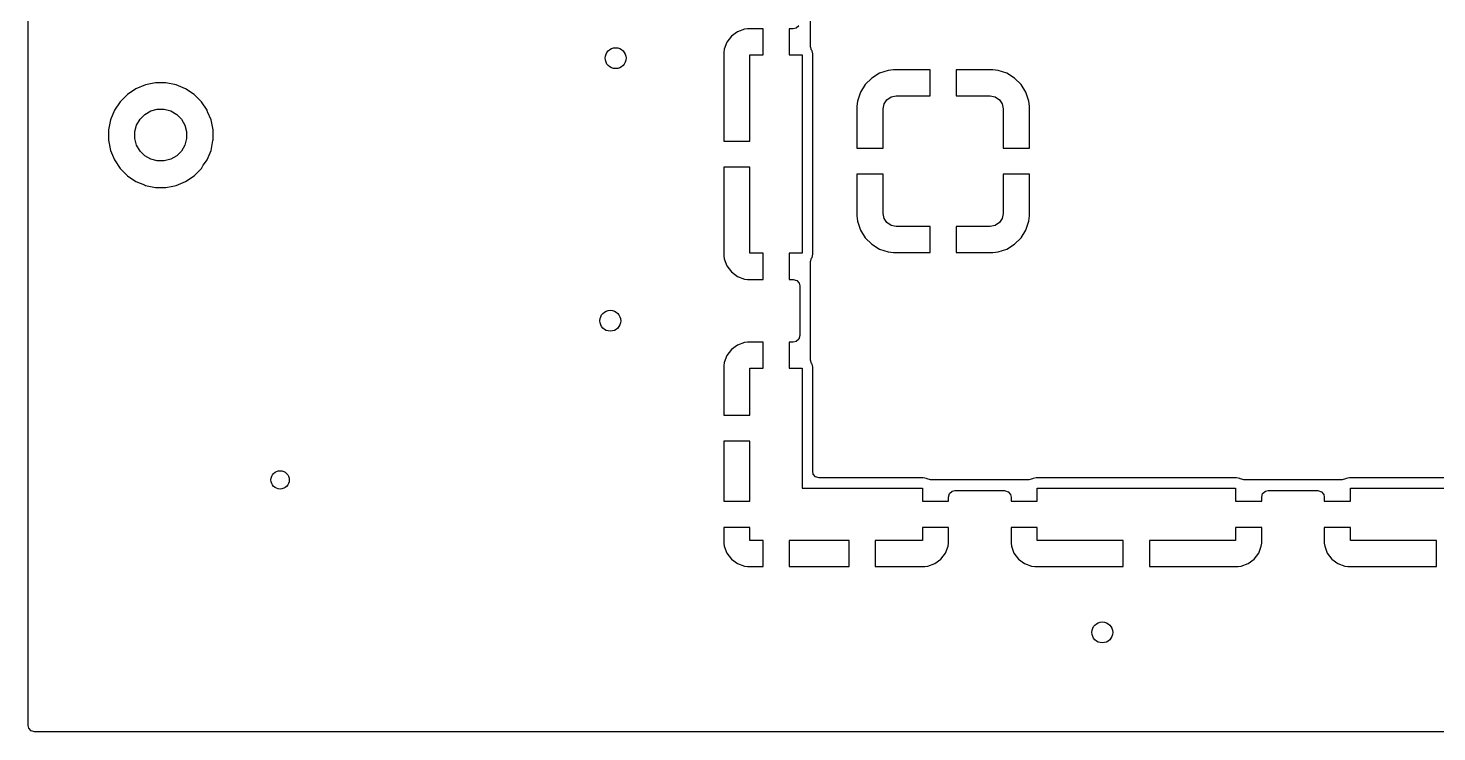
# Model space of a CAD drawing. Extents: x 0.21 to 2.59, y 0.21 to 1.79.
# Drawn here: x 0.21 to 1.272, y 0.21 to 0.741 of the extents above; entities that cross this region are included whole.
import ezdxf

# ---------------------------------------------------------------- set-up
doc = ezdxf.new("R2010")
doc.units = 0
doc.header["$MEASUREMENT"] = 0
doc.layers.add('BLACK', color=7, linetype='CONTINUOUS')

msp = doc.modelspace()

# ---------------------------------------------------------------- linework, layer by layer
at = {"layer": 'BLACK', "linetype": 'CONTINUOUS'}
for p, q in [((0.21, 0.7224), (0.21, 0.8052)), ((0.8, 0.7267), (0.8, 0.8008)), ((0.7403, 0.7345), (0.7369, 0.73)), ((0.7448, 0.7379), (0.7403, 0.7345)), ((0.7403, 0.7345), (0.7403, 0.7345)), ((0.7501, 0.7399), (0.7448, 0.7379)), ((0.7448, 0.7379), (0.7448, 0.7379)), ((0.7524, 0.7402), (0.7501, 0.7399)), ((0.7501, 0.7399), (0.7501, 0.7399)), ((0.7642, 0.7402), (0.7524, 0.7402)), ((0.7642, 0.7205), (0.7642, 0.7402)), ((0.787, 0.7402), (0.7839, 0.7402)), ((0.7839, 0.7402), (0.7839, 0.7205)), ((0.7891, 0.7406), (0.787, 0.7402)), ((0.7911, 0.7424), (0.7891, 0.7406)), ((0.21, 0.6561), (0.21, 0.7224)), ((0.7349, 0.7247), (0.7346, 0.7224)), ((0.7346, 0.7224), (0.7346, 0.6555)), ((0.7369, 0.73), (0.7349, 0.7247)), ((0.7349, 0.7247), (0.7349, 0.7247)), ((0.7369, 0.73), (0.7369, 0.73)), ((0.8, 0.7266), (0.8, 0.7267)), ((0.8008, 0.724), (0.8, 0.7266)), ((0.8011, 0.7236), (0.8008, 0.724)), ((0.8016, 0.7213), (0.8011, 0.7236)), ((0.8011, 0.7236), (0.8011, 0.7236)), ((0.8011, 0.7236), (0.8011, 0.7236)), ((0.7543, 0.6555), (0.7543, 0.7205)), ((0.7543, 0.7205), (0.7642, 0.7205)), ((0.7839, 0.7205), (0.7937, 0.7205)), ((0.7937, 0.7205), (0.7937, 0.5709)), ((0.8016, 0.6817), (0.8016, 0.7213)), ((0.8016, 0.7213), (0.8016, 0.7213)), ((0.8461, 0.703), (0.8412, 0.6982)), ((0.852, 0.7067), (0.8461, 0.703)), ((0.8586, 0.7088), (0.852, 0.7067)), ((0.852, 0.7067), (0.852, 0.7067)), ((0.8626, 0.7093), (0.8586, 0.7088)), ((0.8902, 0.7093), (0.8626, 0.7093)), ((0.8626, 0.7093), (0.8626, 0.7093)), ((0.8902, 0.6896), (0.8902, 0.7093)), ((0.9374, 0.7093), (0.9098, 0.7093)), ((0.9098, 0.7093), (0.9098, 0.6896)), ((0.9414, 0.7088), (0.9374, 0.7093)), ((0.948, 0.7067), (0.9414, 0.7088)), ((0.9414, 0.7088), (0.9414, 0.7088)), ((0.9539, 0.703), (0.948, 0.7067)), ((0.948, 0.7067), (0.948, 0.7067)), ((0.9588, 0.6982), (0.9539, 0.703)), ((0.2849, 0.6906), (0.2794, 0.6851)), ((0.2913, 0.6949), (0.2849, 0.6906)), ((0.2849, 0.6906), (0.2849, 0.6906)), ((0.2985, 0.6979), (0.2913, 0.6949)), ((0.2913, 0.6949), (0.2913, 0.6949)), ((0.3061, 0.6994), (0.2985, 0.6979)), ((0.2985, 0.6979), (0.2985, 0.6979)), ((0.3139, 0.6994), (0.3061, 0.6994)), ((0.3061, 0.6994), (0.3061, 0.6994)), ((0.3215, 0.6979), (0.3139, 0.6994)), ((0.3139, 0.6994), (0.3139, 0.6994)), ((0.3287, 0.6949), (0.3215, 0.6979)), ((0.3215, 0.6979), (0.3215, 0.6979)), ((0.3351, 0.6906), (0.3287, 0.6949)), ((0.3287, 0.6949), (0.3287, 0.6949)), ((0.3406, 0.6851), (0.3351, 0.6906)), ((0.3351, 0.6906), (0.3351, 0.6906)), ((0.8376, 0.6923), (0.8355, 0.6857)), ((0.8412, 0.6982), (0.8376, 0.6923)), ((0.8376, 0.6923), (0.8376, 0.6923)), ((0.9624, 0.6923), (0.9588, 0.6982)), ((0.9645, 0.6857), (0.9624, 0.6923)), ((0.9624, 0.6923), (0.9624, 0.6923)), ((0.2794, 0.6851), (0.2751, 0.6787)), ((0.2794, 0.6851), (0.2794, 0.6851)), ((0.3449, 0.6787), (0.3406, 0.6851)), ((0.3406, 0.6851), (0.3406, 0.6851)), ((0.8016, 0.599), (0.8016, 0.6817)), ((0.8355, 0.6857), (0.835, 0.6817)), ((0.835, 0.6817), (0.835, 0.6502)), ((0.8355, 0.6857), (0.8355, 0.6857)), ((0.8547, 0.6797), (0.8555, 0.6835)), ((0.8555, 0.6835), (0.8576, 0.6867)), ((0.8576, 0.6867), (0.8608, 0.6888)), ((0.8608, 0.6888), (0.8646, 0.6896)), ((0.8646, 0.6896), (0.8902, 0.6896)), ((0.9098, 0.6896), (0.9354, 0.6896)), ((0.9354, 0.6896), (0.9392, 0.6888)), ((0.9392, 0.6888), (0.9424, 0.6867)), ((0.9424, 0.6867), (0.9445, 0.6835)), ((0.9445, 0.6835), (0.9453, 0.6797)), ((0.965, 0.6817), (0.9645, 0.6857)), ((0.965, 0.6502), (0.965, 0.6817)), ((0.965, 0.6817), (0.965, 0.6817)), ((0.2721, 0.6715), (0.2706, 0.6639)), ((0.2751, 0.6787), (0.2721, 0.6715)), ((0.2721, 0.6715), (0.2721, 0.6715)), ((0.2751, 0.6787), (0.2751, 0.6787)), ((0.2918, 0.6675), (0.2944, 0.672)), ((0.2944, 0.672), (0.298, 0.6756)), ((0.298, 0.6756), (0.3025, 0.6782)), ((0.3025, 0.6782), (0.3074, 0.6795)), ((0.3074, 0.6795), (0.3126, 0.6795)), ((0.3126, 0.6795), (0.3175, 0.6782)), ((0.3175, 0.6782), (0.322, 0.6756)), ((0.322, 0.6756), (0.3256, 0.672)), ((0.3256, 0.672), (0.3282, 0.6675)), ((0.3453, 0.6776), (0.3449, 0.6787)), ((0.3449, 0.6787), (0.3449, 0.6787)), ((0.3479, 0.6715), (0.3453, 0.6776)), ((0.3494, 0.6639), (0.3479, 0.6715)), ((0.3479, 0.6715), (0.3479, 0.6715)), ((0.3479, 0.6715), (0.3479, 0.6715)), ((0.8547, 0.6502), (0.8547, 0.6797)), ((0.9453, 0.6797), (0.9453, 0.6502)), ((0.2706, 0.6639), (0.2706, 0.6639)), ((0.2706, 0.6639), (0.2706, 0.6561)), ((0.2905, 0.6626), (0.2918, 0.6675)), ((0.2905, 0.6574), (0.2905, 0.6626)), ((0.3282, 0.6675), (0.3295, 0.6626)), ((0.3295, 0.6626), (0.3295, 0.6574)), ((0.3494, 0.6561), (0.3494, 0.6639)), ((0.21, 0.569), (0.21, 0.6561)), ((0.2706, 0.6561), (0.2706, 0.6561)), ((0.2706, 0.6561), (0.2706, 0.6561)), ((0.2706, 0.6561), (0.2721, 0.6485)), ((0.2721, 0.6485), (0.2721, 0.6485)), ((0.2721, 0.6485), (0.2751, 0.6413)), ((0.2918, 0.6525), (0.2905, 0.6574)), ((0.2944, 0.648), (0.2918, 0.6525)), ((0.298, 0.6444), (0.2944, 0.648)), ((0.3256, 0.648), (0.322, 0.6444)), ((0.3282, 0.6525), (0.3256, 0.648)), ((0.3295, 0.6574), (0.3282, 0.6525)), ((0.3449, 0.6413), (0.3479, 0.6485)), ((0.3479, 0.6485), (0.3493, 0.6558)), ((0.3493, 0.6558), (0.3494, 0.6561)), ((0.7346, 0.6555), (0.7543, 0.6555)), ((0.835, 0.6502), (0.8547, 0.6502)), ((0.9453, 0.6502), (0.965, 0.6502)), ((0.2751, 0.6413), (0.2751, 0.6413)), ((0.2751, 0.6413), (0.2794, 0.6349)), ((0.3025, 0.6418), (0.298, 0.6444)), ((0.3074, 0.6405), (0.3025, 0.6418)), ((0.3126, 0.6405), (0.3074, 0.6405)), ((0.3175, 0.6418), (0.3126, 0.6405)), ((0.322, 0.6444), (0.3175, 0.6418)), ((0.3421, 0.6372), (0.3444, 0.6406)), ((0.3444, 0.6406), (0.3449, 0.6413)), ((0.3449, 0.6413), (0.3449, 0.6413)), ((0.2794, 0.6349), (0.2794, 0.6349)), ((0.2794, 0.6349), (0.2849, 0.6294)), ((0.2849, 0.6294), (0.2849, 0.6294)), ((0.2849, 0.6294), (0.2913, 0.6251)), ((0.3287, 0.6251), (0.3351, 0.6294)), ((0.3351, 0.6294), (0.3406, 0.6349)), ((0.3406, 0.6349), (0.3421, 0.6372)), ((0.7543, 0.6358), (0.7346, 0.6358)), ((0.7346, 0.6358), (0.7346, 0.569)), ((0.7543, 0.5709), (0.7543, 0.6358)), ((0.8547, 0.6305), (0.835, 0.6305)), ((0.835, 0.6305), (0.835, 0.599)), ((0.8547, 0.601), (0.8547, 0.6305)), ((0.965, 0.6305), (0.9453, 0.6305)), ((0.9453, 0.6305), (0.9453, 0.601)), ((0.965, 0.599), (0.965, 0.6305)), ((0.2913, 0.6251), (0.2913, 0.6251)), ((0.2913, 0.6251), (0.2978, 0.6224)), ((0.2978, 0.6224), (0.2985, 0.6221)), ((0.2985, 0.6221), (0.2985, 0.6221)), ((0.2985, 0.6221), (0.2985, 0.6221)), ((0.2985, 0.6221), (0.3061, 0.6206)), ((0.3061, 0.6206), (0.3061, 0.6206)), ((0.3061, 0.6206), (0.3139, 0.6206)), ((0.3139, 0.6206), (0.319, 0.6216)), ((0.319, 0.6216), (0.3215, 0.6221)), ((0.3215, 0.6221), (0.3287, 0.6251)), ((0.8016, 0.5701), (0.8016, 0.599)), ((0.835, 0.599), (0.8355, 0.595)), ((0.8355, 0.595), (0.8376, 0.5884)), ((0.8555, 0.5972), (0.8547, 0.601)), ((0.8576, 0.594), (0.8555, 0.5972)), ((0.9445, 0.5972), (0.9424, 0.594)), ((0.9453, 0.601), (0.9445, 0.5972)), ((0.9624, 0.5884), (0.9645, 0.595)), ((0.9645, 0.595), (0.965, 0.599)), ((0.9645, 0.595), (0.9645, 0.595)), ((0.965, 0.599), (0.965, 0.599)), ((0.8376, 0.5884), (0.8376, 0.5884)), ((0.8376, 0.5884), (0.8412, 0.5825)), ((0.8608, 0.5919), (0.8576, 0.594)), ((0.8646, 0.5911), (0.8608, 0.5919)), ((0.8902, 0.5911), (0.8646, 0.5911)), ((0.8902, 0.5715), (0.8902, 0.5911)), ((0.9354, 0.5911), (0.9098, 0.5911)), ((0.9098, 0.5911), (0.9098, 0.5715)), ((0.9392, 0.5919), (0.9354, 0.5911)), ((0.9424, 0.594), (0.9392, 0.5919)), ((0.9588, 0.5825), (0.9624, 0.5884)), ((0.9624, 0.5884), (0.9624, 0.5884)), ((0.8412, 0.5825), (0.8461, 0.5777)), ((0.8461, 0.5777), (0.852, 0.574)), ((0.852, 0.574), (0.852, 0.574)), ((0.852, 0.574), (0.8586, 0.5719)), ((0.9414, 0.5719), (0.948, 0.574)), ((0.948, 0.574), (0.9539, 0.5777)), ((0.948, 0.574), (0.948, 0.574)), ((0.9539, 0.5777), (0.9588, 0.5825)), ((0.21, 0.4861), (0.21, 0.569)), ((0.7346, 0.569), (0.7349, 0.5666)), ((0.7349, 0.5666), (0.7349, 0.5666)), ((0.7349, 0.5666), (0.7369, 0.5613)), ((0.7642, 0.5709), (0.7543, 0.5709)), ((0.7642, 0.5512), (0.7642, 0.5709)), ((0.7937, 0.5709), (0.7839, 0.5709)), ((0.7839, 0.5709), (0.7839, 0.5512)), ((0.8, 0.5646), (0.8008, 0.5672)), ((0.8, 0.4905), (0.8, 0.5646)), ((0.8008, 0.5673), (0.8011, 0.5678)), ((0.8008, 0.5672), (0.8008, 0.5673)), ((0.8011, 0.5678), (0.8016, 0.5701)), ((0.8011, 0.5678), (0.8011, 0.5678)), ((0.8011, 0.5678), (0.8011, 0.5678)), ((0.8016, 0.5701), (0.8016, 0.5701)), ((0.8586, 0.5719), (0.8586, 0.5719)), ((0.8586, 0.5719), (0.8626, 0.5715)), ((0.8626, 0.5715), (0.8902, 0.5715)), ((0.8902, 0.5715), (0.8902, 0.5715)), ((0.9098, 0.5715), (0.9374, 0.5715)), ((0.9374, 0.5715), (0.9414, 0.5719)), ((0.9374, 0.5715), (0.9374, 0.5715)), ((0.7369, 0.5613), (0.7369, 0.5613)), ((0.7369, 0.5613), (0.7403, 0.5568)), ((0.7403, 0.5568), (0.7403, 0.5568)), ((0.7403, 0.5568), (0.7448, 0.5534)), ((0.7448, 0.5534), (0.7448, 0.5534)), ((0.7448, 0.5534), (0.7501, 0.5514)), ((0.7501, 0.5514), (0.7501, 0.5514)), ((0.7501, 0.5514), (0.7524, 0.5512)), ((0.7524, 0.5512), (0.7524, 0.5512)), ((0.7524, 0.5512), (0.7642, 0.5512)), ((0.7839, 0.5512), (0.787, 0.5512)), ((0.787, 0.5512), (0.7897, 0.5504)), ((0.7897, 0.5504), (0.7915, 0.5483)), ((0.7915, 0.5483), (0.7919, 0.5463)), ((0.7919, 0.5463), (0.7919, 0.5088)), ((0.7448, 0.5017), (0.7403, 0.4983)), ((0.7501, 0.5037), (0.7448, 0.5017)), ((0.7448, 0.5017), (0.7448, 0.5017)), ((0.7524, 0.5039), (0.7501, 0.5037)), ((0.7501, 0.5037), (0.7501, 0.5037)), ((0.7642, 0.5039), (0.7524, 0.5039)), ((0.7642, 0.4843), (0.7642, 0.5039)), ((0.787, 0.5039), (0.7839, 0.5039)), ((0.7839, 0.5039), (0.7839, 0.4843)), ((0.7891, 0.5044), (0.787, 0.5039)), ((0.7911, 0.5062), (0.7891, 0.5044)), ((0.7919, 0.5088), (0.7911, 0.5062)), ((0.7369, 0.4938), (0.7349, 0.4885)), ((0.7403, 0.4983), (0.7369, 0.4938)), ((0.7369, 0.4938), (0.7369, 0.4938)), ((0.7403, 0.4983), (0.7403, 0.4983)), ((0.8, 0.4904), (0.8, 0.4905)), ((0.8008, 0.4878), (0.8, 0.4904)), ((0.21, 0.3839), (0.21, 0.4861)), ((0.7349, 0.4885), (0.7346, 0.4861)), ((0.7346, 0.4861), (0.7346, 0.4488)), ((0.7349, 0.4885), (0.7349, 0.4885)), ((0.7543, 0.4488), (0.7543, 0.4843)), ((0.7543, 0.4843), (0.7642, 0.4843)), ((0.7839, 0.4843), (0.7937, 0.4843)), ((0.7937, 0.4843), (0.7937, 0.3937)), ((0.8011, 0.4873), (0.8008, 0.4878)), ((0.8016, 0.485), (0.8011, 0.4873)), ((0.8011, 0.4873), (0.8011, 0.4873)), ((0.8011, 0.4873), (0.8011, 0.4873)), ((0.8016, 0.4065), (0.8016, 0.485)), ((0.8016, 0.485), (0.8016, 0.485)), ((0.7346, 0.4488), (0.7543, 0.4488)), ((0.7543, 0.4291), (0.7346, 0.4291)), ((0.7346, 0.4291), (0.7346, 0.3839)), ((0.7543, 0.3937), (0.7543, 0.4291)), ((0.802, 0.4044), (0.8016, 0.4065)), ((0.8038, 0.4024), (0.802, 0.4044)), ((0.7543, 0.3839), (0.7543, 0.3937)), ((0.7937, 0.3937), (0.8843, 0.3937)), ((0.8065, 0.4016), (0.8038, 0.4024)), ((0.885, 0.4016), (0.8065, 0.4016)), ((0.8843, 0.3937), (0.8843, 0.3839)), ((0.8873, 0.4011), (0.885, 0.4016)), ((0.885, 0.4016), (0.885, 0.4016)), ((0.8878, 0.4008), (0.8873, 0.4011)), ((0.8873, 0.4011), (0.8873, 0.4011)), ((0.8873, 0.4011), (0.8873, 0.4011)), ((0.8879, 0.4008), (0.8878, 0.4008)), ((0.8905, 0.4), (0.8879, 0.4008)), ((0.9646, 0.4), (0.8905, 0.4)), ((0.9647, 0.4), (0.9646, 0.4)), ((0.9673, 0.4008), (0.9647, 0.4)), ((0.9678, 0.4011), (0.9673, 0.4008)), ((0.9701, 0.4016), (0.9678, 0.4011)), ((0.9678, 0.4011), (0.9678, 0.4011)), ((1.1212, 0.4016), (0.9701, 0.4016)), ((0.9701, 0.4016), (0.9701, 0.4016)), ((0.9709, 0.3839), (0.9709, 0.3937)), ((0.9709, 0.3937), (1.1205, 0.3937)), ((1.1205, 0.3937), (1.1205, 0.3839)), ((1.1212, 0.4016), (1.1212, 0.4016)), ((1.1236, 0.4011), (1.1212, 0.4016)), ((1.124, 0.4008), (1.1236, 0.4011)), ((1.1236, 0.4011), (1.1236, 0.4011)), ((1.1236, 0.4011), (1.1236, 0.4011)), ((1.1241, 0.4008), (1.124, 0.4008)), ((1.1267, 0.4), (1.1241, 0.4008)), ((1.2008, 0.4), (1.1267, 0.4)), ((1.2009, 0.4), (1.2008, 0.4)), ((1.2035, 0.4008), (1.2009, 0.4)), ((1.204, 0.4011), (1.2035, 0.4008)), ((1.2063, 0.4016), (1.204, 0.4011)), ((1.204, 0.4011), (1.204, 0.4011)), ((1.3575, 0.4016), (1.2063, 0.4016)), ((1.2063, 0.4016), (1.2063, 0.4016)), ((1.2071, 0.3839), (1.2071, 0.3937)), ((1.2071, 0.3937), (1.3567, 0.3937)), ((0.21, 0.3524), (0.21, 0.3839)), ((0.7346, 0.3839), (0.7543, 0.3839)), ((0.8843, 0.3839), (0.9039, 0.3839)), ((0.9039, 0.387), (0.9047, 0.3897)), ((0.9039, 0.3839), (0.9039, 0.387)), ((0.9047, 0.3897), (0.9068, 0.3915)), ((0.9068, 0.3915), (0.9088, 0.3919)), ((0.9088, 0.3919), (0.9463, 0.3919)), ((0.9463, 0.3919), (0.9489, 0.3911)), ((0.9489, 0.3911), (0.9507, 0.3891)), ((0.9507, 0.3891), (0.9512, 0.387)), ((0.9512, 0.387), (0.9512, 0.3839)), ((0.9512, 0.3839), (0.9709, 0.3839)), ((1.1205, 0.3839), (1.1402, 0.3839)), ((1.1402, 0.387), (1.1409, 0.3897)), ((1.1402, 0.3839), (1.1402, 0.387)), ((1.1409, 0.3897), (1.143, 0.3915)), ((1.143, 0.3915), (1.145, 0.3919)), ((1.145, 0.3919), (1.1825, 0.3919)), ((1.1825, 0.3919), (1.1852, 0.3911)), ((1.1852, 0.3911), (1.187, 0.3891)), ((1.187, 0.3891), (1.1874, 0.387)), ((1.1874, 0.387), (1.1874, 0.3839)), ((1.1874, 0.3839), (1.2071, 0.3839)), ((0.7543, 0.3642), (0.7346, 0.3642)), ((0.7346, 0.3642), (0.7346, 0.3524)), ((0.7543, 0.3543), (0.7543, 0.3642)), ((0.9039, 0.3642), (0.8843, 0.3642)), ((0.8843, 0.3642), (0.8843, 0.3543)), ((0.9039, 0.3524), (0.9039, 0.3642)), ((0.9709, 0.3642), (0.9512, 0.3642)), ((0.9512, 0.3642), (0.9512, 0.3524)), ((0.9709, 0.3543), (0.9709, 0.3642)), ((1.1402, 0.3642), (1.1205, 0.3642)), ((1.1205, 0.3642), (1.1205, 0.3543)), ((1.1402, 0.3524), (1.1402, 0.3642)), ((1.2071, 0.3642), (1.1874, 0.3642)), ((1.1874, 0.3642), (1.1874, 0.3524)), ((1.2071, 0.3543), (1.2071, 0.3642)), ((0.21, 0.2397), (0.21, 0.3524)), ((0.7346, 0.3524), (0.7349, 0.3501)), ((0.7642, 0.3543), (0.7543, 0.3543)), ((0.7642, 0.3346), (0.7642, 0.3543)), ((0.7839, 0.3543), (0.7839, 0.3346)), ((0.7937, 0.3543), (0.7839, 0.3543)), ((0.8291, 0.3543), (0.7937, 0.3543)), ((0.8291, 0.3346), (0.8291, 0.3543)), ((0.8843, 0.3543), (0.8488, 0.3543)), ((0.8488, 0.3543), (0.8488, 0.3346)), ((0.9037, 0.3501), (0.9039, 0.3524)), ((0.9039, 0.3524), (0.9039, 0.3524)), ((0.9512, 0.3524), (0.9514, 0.3501)), ((1.0358, 0.3543), (0.9709, 0.3543)), ((1.0358, 0.3346), (1.0358, 0.3543)), ((1.1205, 0.3543), (1.0555, 0.3543)), ((1.0555, 0.3543), (1.0555, 0.3346)), ((1.1399, 0.3501), (1.1402, 0.3524)), ((1.1402, 0.3524), (1.1402, 0.3524)), ((1.1874, 0.3524), (1.1877, 0.3501)), ((1.272, 0.3543), (1.2071, 0.3543)), ((1.272, 0.3346), (1.272, 0.3543)), ((0.7349, 0.3501), (0.7349, 0.3501)), ((0.7349, 0.3501), (0.7369, 0.3448)), ((0.7369, 0.3448), (0.7369, 0.3448)), ((0.7369, 0.3448), (0.7403, 0.3403)), ((0.7403, 0.3403), (0.7403, 0.3403)), ((0.7403, 0.3403), (0.7448, 0.3369)), ((0.8938, 0.3369), (0.8983, 0.3403)), ((0.8983, 0.3403), (0.9017, 0.3448)), ((0.8983, 0.3403), (0.8983, 0.3403)), ((0.9017, 0.3448), (0.9037, 0.3501)), ((0.9017, 0.3448), (0.9017, 0.3448)), ((0.9037, 0.3501), (0.9037, 0.3501)), ((0.9514, 0.3501), (0.9514, 0.3501)), ((0.9514, 0.3501), (0.9534, 0.3448)), ((0.9534, 0.3448), (0.9534, 0.3448)), ((0.9534, 0.3448), (0.9568, 0.3403)), ((0.9568, 0.3403), (0.9568, 0.3403)), ((0.9568, 0.3403), (0.9613, 0.3369)), ((1.13, 0.3369), (1.1345, 0.3403)), ((1.1345, 0.3403), (1.1379, 0.3448)), ((1.1345, 0.3403), (1.1345, 0.3403)), ((1.1379, 0.3448), (1.1399, 0.3501)), ((1.1379, 0.3448), (1.1379, 0.3448)), ((1.1399, 0.3501), (1.1399, 0.3501)), ((1.1877, 0.3501), (1.1877, 0.3501)), ((1.1877, 0.3501), (1.1896, 0.3448)), ((1.1896, 0.3448), (1.1896, 0.3448)), ((1.1896, 0.3448), (1.193, 0.3403)), ((1.193, 0.3403), (1.193, 0.3403)), ((1.193, 0.3403), (1.1976, 0.3369)), ((0.7448, 0.3369), (0.7448, 0.3369)), ((0.7448, 0.3369), (0.7501, 0.3349)), ((0.7501, 0.3349), (0.7501, 0.3349)), ((0.7501, 0.3349), (0.7524, 0.3346)), ((0.7524, 0.3346), (0.7524, 0.3346)), ((0.7524, 0.3346), (0.7642, 0.3346)), ((0.7839, 0.3346), (0.8291, 0.3346)), ((0.8488, 0.3346), (0.8861, 0.3346)), ((0.8861, 0.3346), (0.8885, 0.3349)), ((0.8861, 0.3346), (0.8861, 0.3346)), ((0.8885, 0.3349), (0.8938, 0.3369)), ((0.8885, 0.3349), (0.8885, 0.3349)), ((0.8938, 0.3369), (0.8938, 0.3369)), ((0.9613, 0.3369), (0.9613, 0.3369)), ((0.9613, 0.3369), (0.9666, 0.3349)), ((0.9666, 0.3349), (0.9666, 0.3349)), ((0.9666, 0.3349), (0.969, 0.3346)), ((0.969, 0.3346), (0.969, 0.3346)), ((0.969, 0.3346), (1.0358, 0.3346)), ((1.0555, 0.3346), (1.1224, 0.3346)), ((1.1224, 0.3346), (1.1247, 0.3349)), ((1.1224, 0.3346), (1.1224, 0.3346)), ((1.1247, 0.3349), (1.13, 0.3369)), ((1.1247, 0.3349), (1.1247, 0.3349)), ((1.13, 0.3369), (1.13, 0.3369)), ((1.1976, 0.3369), (1.1976, 0.3369)), ((1.1976, 0.3369), (1.2029, 0.3349)), ((1.2029, 0.3349), (1.2029, 0.3349)), ((1.2029, 0.3349), (1.2052, 0.3346)), ((1.2052, 0.3346), (1.2052, 0.3346)), ((1.2052, 0.3346), (1.272, 0.3346)), ((0.21, 0.2149), (0.21, 0.2397)), ((0.2105, 0.2129), (0.21, 0.2149)), ((0.2123, 0.2108), (0.2105, 0.2129)), ((0.2149, 0.21), (0.2123, 0.2108)), ((2.5851, 0.21), (0.2149, 0.21))]:
    msp.add_line(p, q, dxfattribs=at)
at = {"layer": 'BLACK'}
for centre, radius in [((0.653, 0.718), 0.00787), ((0.649, 0.52), 0.00787), ((0.4, 0.4), 0.00689), ((1.02, 0.285), 0.00787)]:
    msp.add_circle(centre, radius, dxfattribs=at)

doc.saveas('drawing.dxf')
